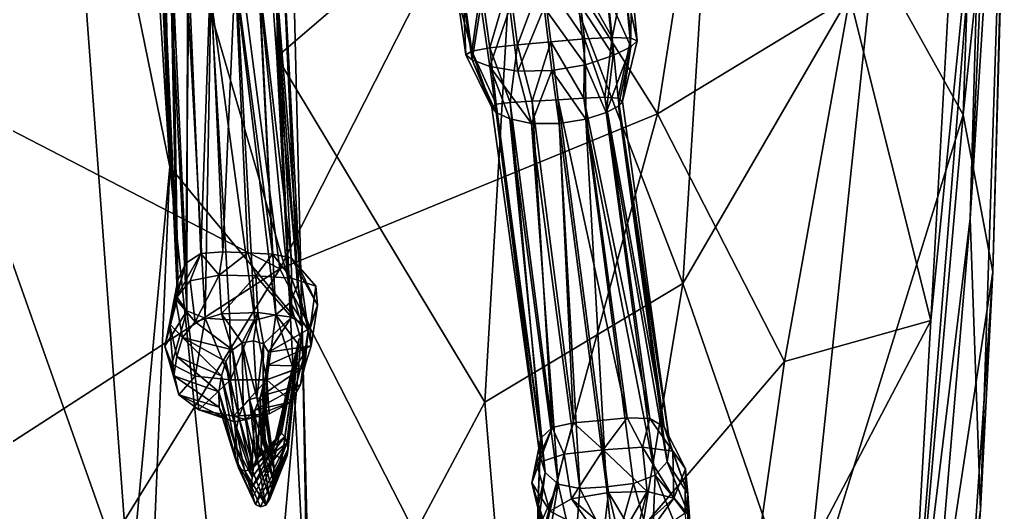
# Model space of a CAD drawing. Extents: x -0.019 to 0.019, y -0.049 to 0.106.
# Drawn here: x 0.01109 to 0.01891, y -0.00953 to -0.00565 of the extents above; entities that cross this region are included whole.
import ezdxf

# ---------------------------------------------------------------- set-up
doc = ezdxf.new("R2010")
doc.units = 0
doc.layers.add('CARDNL_M$LWO', color=1, linetype='CONTINUOUS')

msp = doc.modelspace()

# ---------------------------------------------------------------- linework, layer by layer
at = {"layer": 'CARDNL_M$LWO'}
for points in [[(0.0117172, 0.0021565, 0.0253345), (0.0122739, -0.0068056, 0.0265638), (0.0119144, 0.0018072, 0.0224731)], [(0.0117172, 0.0021565, 0.0253345), (0.0122195, -0.0042852, 0.0286317), (0.0122739, -0.0068056, 0.0265638)], [(0.0122739, -0.0068056, 0.0265638), (0.0113849, -0.0024528, 0.0225578), (0.0119144, 0.0018072, 0.0224731)], [(0.0127687, -0.001147, 0.03172), (0.0150111, -0.0043122, 0.0322298), (0.0131191, -0.0059385, 0.0314235)], [(0.0131191, -0.0059385, 0.0314235), (0.0131688, -0.0019236, 0.0305937), (0.0127687, -0.001147, 0.03172)], [(0.0176392, -0.0054653, 0.057095), (0.0182773, -0.0080188, 0.0548862), (0.018649, -0.0012915, 0.052667)], [(0.0182773, -0.0080188, 0.0548862), (0.0186792, -0.0039971, 0.0513183), (0.018649, -0.0012915, 0.052667)], [(0.0185315, -0.0063946, 0.038135), (0.0178283, -0.0051285, 0.0353285), (0.0187028, -0.0014101, 0.0374532)], [(0.0185315, -0.0063946, 0.038135), (0.0187028, -0.0014101, 0.0374532), (0.0188977, -0.0029098, 0.0400991)], [(0.0133169, -0.0080666, 0.0300373), (0.0122195, -0.0042852, 0.0286317), (0.0131688, -0.0019236, 0.0305937)], [(0.0131688, -0.0019236, 0.0305937), (0.0131191, -0.0059385, 0.0314235), (0.0133169, -0.0080666, 0.0300373)], [(0.0185878, -0.0072142, 0.0472435), (0.0189106, -0.0021103, 0.0435196), (0.0188025, -0.0024038, 0.0484945)], [(0.0189106, -0.0021103, 0.0435196), (0.0185878, -0.0072142, 0.0472435), (0.0186687, -0.0095126, 0.0443639)], [(0.0186687, -0.0095126, 0.0443639), (0.0187651, -0.0076344, 0.0412538), (0.0189106, -0.0021103, 0.0435196)], [(0.0189106, -0.0021103, 0.0435196), (0.0187651, -0.0076344, 0.0412538), (0.0188977, -0.0029098, 0.0400991)], [(0.0186792, -0.0039971, 0.0513183), (0.0185878, -0.0072142, 0.0472435), (0.0188025, -0.0024038, 0.0484945)], [(0.0119594, -0.0101874, 0.0253699), (0.010221, -0.0052709, 0.0222681), (0.0113849, -0.0024528, 0.0225578)], [(0.012595, -0.0034081, 0.0621362), (0.0103813, -0.0024877, 0.0627463), (0.0105394, -0.0062667, 0.0644331)], [(0.0113849, -0.0024528, 0.0225578), (0.0122739, -0.0068056, 0.0265638), (0.0119594, -0.0101874, 0.0253699)], [(0.0163202, -0.0077274, 0.033619), (0.0150111, -0.0043122, 0.0322298), (0.0166445, -0.0025695, 0.033095)], [(0.0178283, -0.0051285, 0.0353285), (0.0163202, -0.0077274, 0.033619), (0.0166445, -0.0025695, 0.033095)], [(0.0187651, -0.0076344, 0.0412538), (0.0185315, -0.0063946, 0.038135), (0.0188977, -0.0029098, 0.0400991)], [(0.013141, -0.0076117, 0.0629499), (0.012595, -0.0034081, 0.0621362), (0.0105394, -0.0062667, 0.0644331)], [(0.013141, -0.0076117, 0.0629499), (0.0148152, -0.0043158, 0.0609521), (0.012595, -0.0034081, 0.0621362)], [(0.0148152, -0.0043158, 0.0609521), (0.0161217, -0.0063879, 0.0601609), (0.0165153, -0.0038626, 0.0586734)], [(0.0165153, -0.0038626, 0.0586734), (0.0161217, -0.0063879, 0.0601609), (0.0176392, -0.0054653, 0.057095)], [(0.0180911, -0.0113126, 0.050966), (0.0186792, -0.0039971, 0.0513183), (0.0182773, -0.0080188, 0.0548862)], [(0.0185878, -0.0072142, 0.0472435), (0.0186792, -0.0039971, 0.0513183), (0.0180911, -0.0113126, 0.050966)], [(0.0122739, -0.0068056, 0.0265638), (0.0122195, -0.0042852, 0.0286317), (0.0133169, -0.0080666, 0.0300373)], [(0.0150111, -0.0043122, 0.0322298), (0.0147601, -0.008663, 0.0325734), (0.0131191, -0.0059385, 0.0314235)], [(0.0148152, -0.0043158, 0.0609521), (0.013141, -0.0076117, 0.0629499), (0.0161217, -0.0063879, 0.0601609)], [(0.0163202, -0.0077274, 0.033619), (0.0147601, -0.008663, 0.0325734), (0.0150111, -0.0043122, 0.0322298)], [(0.017266, -0.0104717, 0.0363317), (0.0163202, -0.0077274, 0.033619), (0.0178283, -0.0051285, 0.0353285)], [(0.017266, -0.0104717, 0.0363317), (0.0178283, -0.0051285, 0.0353285), (0.0185315, -0.0063946, 0.038135)], [(0.010096, -0.0121, 0.023709), (0.010221, -0.0052709, 0.0222681), (0.0119594, -0.0101874, 0.0253699)], [(0.0123377, -0.0077014, -0.0008754), (0.0122307, -0.0053457, 0.0008143), (0.0122969, -0.0053164, 0.0005985)], [(0.0123997, -0.0075652, -0.0010629), (0.0122969, -0.0053164, 0.0005985), (0.0124227, -0.0052953, 0.000432)], [(0.0123997, -0.0075652, -0.0010629), (0.0123377, -0.0077014, -0.0008754), (0.0122969, -0.0053164, 0.0005985)], [(0.0125198, -0.0074912, -0.0011779), (0.0123997, -0.0075652, -0.0010629), (0.0124227, -0.0052953, 0.000432)], [(0.0125198, -0.0074912, -0.0011779), (0.0124227, -0.0052953, 0.000432), (0.0125961, -0.0052841, 0.0003352)], [(0.0126921, -0.0074767, -0.0012132), (0.0125198, -0.0074912, -0.0011779), (0.0125961, -0.0052841, 0.0003352)], [(0.0126921, -0.0074767, -0.0012132), (0.0125961, -0.0052841, 0.0003352), (0.0127891, -0.0052782, 0.0003215)], [(0.0128906, -0.0074861, -0.0011999), (0.0126921, -0.0074767, -0.0012132), (0.0127891, -0.0052782, 0.0003215)], [(0.0129705, -0.0052696, 0.0003965), (0.0130833, -0.0074948, -0.0011633), (0.0127891, -0.0052782, 0.0003215)], [(0.0128906, -0.0074861, -0.0011999), (0.0127891, -0.0052782, 0.0003215), (0.0130833, -0.0074948, -0.0011633)], [(0.0131077, -0.0052643, 0.0005454), (0.0132313, -0.0075241, -0.0010864), (0.0129705, -0.0052696, 0.0003965)], [(0.0130833, -0.0074948, -0.0011633), (0.0129705, -0.0052696, 0.0003965), (0.0132313, -0.0075241, -0.0010864)], [(0.0132815, -0.0077414, -0.0007493), (0.0131722, -0.0052931, 0.0009724), (0.0131061, -0.0053352, 0.001189)], [(0.0131764, -0.0052706, 0.0007454), (0.0132966, -0.007605, -0.0009455), (0.0131077, -0.0052643, 0.0005454)], [(0.0132313, -0.0075241, -0.0010864), (0.0131077, -0.0052643, 0.0005454), (0.0132966, -0.007605, -0.0009455)], [(0.0131722, -0.0052931, 0.0009724), (0.0132815, -0.0077414, -0.0007493), (0.0131764, -0.0052706, 0.0007454)], [(0.0132966, -0.007605, -0.0009455), (0.0131764, -0.0052706, 0.0007454), (0.0132815, -0.0077414, -0.0007493)], [(0.0149495, -0.0053409, 0.0005855), (0.0152176, -0.0053092, 0.0005556), (0.0150154, -0.0058436, 0.0005005)], [(0.0152792, -0.0058191, 0.0004566), (0.0150154, -0.0058436, 0.0005005), (0.0152176, -0.0053092, 0.0005556)], [(0.0154865, -0.0052913, 0.000592), (0.0155451, -0.0057957, 0.0005073), (0.0152176, -0.0053092, 0.0005556)], [(0.0155451, -0.0057957, 0.0005073), (0.0152792, -0.0058191, 0.0004566), (0.0152176, -0.0053092, 0.0005556)], [(0.0157119, -0.0052874, 0.0007047), (0.0157645, -0.0057849, 0.0006357), (0.0154865, -0.0052913, 0.000592)], [(0.0157645, -0.0057849, 0.0006357), (0.0155451, -0.0057957, 0.0005073), (0.0154865, -0.0052913, 0.000592)], [(0.0157119, -0.0052874, 0.0007047), (0.0158613, -0.0053, 0.0008936), (0.0157645, -0.0057849, 0.0006357)], [(0.0159095, -0.0057908, 0.0008251), (0.0157645, -0.0057849, 0.0006357), (0.0158613, -0.0053, 0.0008936)], [(0.0158613, -0.0053, 0.0008936), (0.0159155, -0.0053326, 0.0011329), (0.0159095, -0.0057908, 0.0008251)], [(0.0122307, -0.0053457, 0.0008143), (0.0123377, -0.0077014, -0.0008754), (0.0122251, -0.0053801, 0.0010415)], [(0.0123354, -0.0078398, -0.0006867), (0.0122251, -0.0053801, 0.0010415), (0.0123377, -0.0077014, -0.0008754)], [(0.0122251, -0.0053801, 0.0010415), (0.0123354, -0.0078398, -0.0006867), (0.0122852, -0.0054191, 0.0012523)], [(0.0131114, -0.0079738, -0.0004444), (0.0129814, -0.0053917, 0.0013683), (0.0128045, -0.0054415, 0.0014827)], [(0.0132226, -0.0078779, -0.0005685), (0.0131061, -0.0053352, 0.001189), (0.0129814, -0.0053917, 0.0013683)], [(0.0131114, -0.0079738, -0.0004444), (0.0132226, -0.0078779, -0.0005685), (0.0129814, -0.0053917, 0.0013683)], [(0.0132226, -0.0078779, -0.0005685), (0.0132815, -0.0077414, -0.0007493), (0.0131061, -0.0053352, 0.001189)], [(0.0145907, -0.0054177, 0.0008788), (0.0147309, -0.0053779, 0.000693), (0.0146562, -0.0058937, 0.0008107)], [(0.0147981, -0.0058674, 0.000624), (0.0146562, -0.0058937, 0.0008107), (0.0147309, -0.0053779, 0.000693)], [(0.0147309, -0.0053779, 0.000693), (0.0149495, -0.0053409, 0.0005855), (0.0147981, -0.0058674, 0.000624)], [(0.0150154, -0.0058436, 0.0005005), (0.0147981, -0.0058674, 0.000624), (0.0149495, -0.0053409, 0.0005855)], [(0.0158658, -0.0053757, 0.0013946), (0.0157209, -0.0054367, 0.0016531), (0.0159101, -0.0058586, 0.0013124)], [(0.0159155, -0.0053326, 0.0011329), (0.0158658, -0.0053757, 0.0013946), (0.0159601, -0.0058131, 0.0010584)], [(0.0159101, -0.0058586, 0.0013124), (0.0159601, -0.0058131, 0.0010584), (0.0158658, -0.0053757, 0.0013946)], [(0.0159601, -0.0058131, 0.0010584), (0.0159095, -0.0057908, 0.0008251), (0.0159155, -0.0053326, 0.0011329)], [(0.0124075, -0.0079417, -0.0005373), (0.0122852, -0.0054191, 0.0012523), (0.0123354, -0.0078398, -0.0006867)], [(0.0122852, -0.0054191, 0.0012523), (0.0124075, -0.0079417, -0.0005373), (0.0124124, -0.0054515, 0.0014179)], [(0.0125538, -0.0079993, -0.0004359), (0.0124124, -0.0054515, 0.0014179), (0.0124075, -0.0079417, -0.0005373)], [(0.0124124, -0.0054515, 0.0014179), (0.0125538, -0.0079993, -0.0004359), (0.0125981, -0.0054633, 0.0015014)], [(0.0127468, -0.0080145, -0.0003866), (0.0125981, -0.0054633, 0.0015014), (0.0125538, -0.0079993, -0.0004359)], [(0.0129444, -0.0080175, -0.0003849), (0.0128045, -0.0054415, 0.0014827), (0.0125981, -0.0054633, 0.0015014)], [(0.0127468, -0.0080145, -0.0003866), (0.0129444, -0.0080175, -0.0003849), (0.0125981, -0.0054633, 0.0015014)], [(0.0129444, -0.0080175, -0.0003849), (0.0131114, -0.0079738, -0.0004444), (0.0128045, -0.0054415, 0.0014827)], [(0.0145907, -0.0054177, 0.0008788), (0.0146562, -0.0058937, 0.0008107), (0.0145429, -0.0054602, 0.0011175)], [(0.0145429, -0.0054602, 0.0011175), (0.014608, -0.0059221, 0.0010441), (0.0145896, -0.0054944, 0.0013804)], [(0.0146562, -0.0058937, 0.0008107), (0.014608, -0.0059221, 0.0010441), (0.0145429, -0.0054602, 0.0011175)], [(0.0157209, -0.0054367, 0.0016531), (0.0154962, -0.0055033, 0.0018538), (0.015771, -0.0059285, 0.001567)], [(0.015771, -0.0059285, 0.001567), (0.0159101, -0.0058586, 0.0013124), (0.0157209, -0.0054367, 0.0016531)], [(0.0161217, -0.0063879, 0.0601609), (0.0171222, -0.0083432, 0.0583667), (0.0176392, -0.0054653, 0.057095)], [(0.0171222, -0.0083432, 0.0583667), (0.0182773, -0.0080188, 0.0548862), (0.0176392, -0.0054653, 0.057095)], [(0.0145896, -0.0054944, 0.0013804), (0.0146577, -0.0059615, 0.0012996), (0.0147284, -0.005529, 0.0016422)], [(0.014608, -0.0059221, 0.0010441), (0.0146577, -0.0059615, 0.0012996), (0.0145896, -0.0054944, 0.0013804)], [(0.0146577, -0.0059615, 0.0012996), (0.0147979, -0.0060145, 0.0015566), (0.0147284, -0.005529, 0.0016422)], [(0.0147284, -0.005529, 0.0016422), (0.0147979, -0.0060145, 0.0015566), (0.014956, -0.0055536, 0.001848)], [(0.014956, -0.0055536, 0.001848), (0.0150183, -0.0060511, 0.0017579), (0.0152274, -0.0055479, 0.0019295)], [(0.0150183, -0.0060511, 0.0017579), (0.015287, -0.0060471, 0.0018363), (0.0152274, -0.0055479, 0.0019295)], [(0.0154962, -0.0055033, 0.0018538), (0.0152274, -0.0055479, 0.0019295), (0.015554, -0.0060012, 0.0017638)], [(0.015287, -0.0060471, 0.0018363), (0.015554, -0.0060012, 0.0017638), (0.0152274, -0.0055479, 0.0019295)], [(0.015554, -0.0060012, 0.0017638), (0.015771, -0.0059285, 0.001567), (0.0154962, -0.0055033, 0.0018538)], [(0.0147979, -0.0060145, 0.0015566), (0.0150183, -0.0060511, 0.0017579), (0.014956, -0.0055536, 0.001848)], [(0.0157645, -0.0057849, 0.0006357), (0.0157061, -0.0062556, 0.0005707), (0.0155451, -0.0057957, 0.0005073)], [(0.0158105, -0.0062647, 0.0007574), (0.0157061, -0.0062556, 0.0005707), (0.0157645, -0.0057849, 0.0006357)], [(0.0159095, -0.0057908, 0.0008251), (0.0158105, -0.0062647, 0.0007574), (0.0157645, -0.0057849, 0.0006357)], [(0.0147981, -0.0058674, 0.000624), (0.0150154, -0.0058436, 0.0005005), (0.0149575, -0.0062981, 0.0005664)], [(0.0151311, -0.0062891, 0.000442), (0.0149575, -0.0062981, 0.0005664), (0.0150154, -0.0058436, 0.0005005)], [(0.0150154, -0.0058436, 0.0005005), (0.0152792, -0.0058191, 0.0004566), (0.0151311, -0.0062891, 0.000442)], [(0.0153379, -0.0062785, 0.0003985), (0.0151311, -0.0062891, 0.000442), (0.0152792, -0.0058191, 0.0004566)], [(0.0155451, -0.0057957, 0.0005073), (0.0155398, -0.0062631, 0.000445), (0.0152792, -0.0058191, 0.0004566)], [(0.0155398, -0.0062631, 0.000445), (0.0153379, -0.0062785, 0.0003985), (0.0152792, -0.0058191, 0.0004566)], [(0.0157061, -0.0062556, 0.0005707), (0.0155398, -0.0062631, 0.000445), (0.0155451, -0.0057957, 0.0005073)], [(0.015771, -0.0059285, 0.001567), (0.0157152, -0.0063785, 0.0014073), (0.0159101, -0.0058586, 0.0013124)], [(0.0157152, -0.0063785, 0.0014073), (0.0158123, -0.0063277, 0.0012089), (0.0159101, -0.0058586, 0.0013124)], [(0.015844, -0.0062898, 0.0009828), (0.0158105, -0.0062647, 0.0007574), (0.0159095, -0.0057908, 0.0008251)], [(0.0158123, -0.0063277, 0.0012089), (0.015844, -0.0062898, 0.0009828), (0.0159101, -0.0058586, 0.0013124)], [(0.0159601, -0.0058131, 0.0010584), (0.015844, -0.0062898, 0.0009828), (0.0159095, -0.0057908, 0.0008251)], [(0.0159601, -0.0058131, 0.0010584), (0.0159101, -0.0058586, 0.0013124), (0.015844, -0.0062898, 0.0009828)], [(0.0133941, -0.0112246, 0.0313653), (0.0131191, -0.0059385, 0.0314235), (0.0147601, -0.008663, 0.0325734)], [(0.0131191, -0.0059385, 0.0314235), (0.0133941, -0.0112246, 0.0313653), (0.0133169, -0.0080666, 0.0300373)], [(0.014608, -0.0059221, 0.0010441), (0.0146562, -0.0058937, 0.0008107), (0.0148134, -0.0063367, 0.0009788)], [(0.014608, -0.0059221, 0.0010441), (0.0148134, -0.0063367, 0.0009788), (0.0146577, -0.0059615, 0.0012996)], [(0.0146562, -0.0058937, 0.0008107), (0.0147981, -0.0058674, 0.000624), (0.0148483, -0.0063123, 0.0007531)], [(0.0148483, -0.0063123, 0.0007531), (0.0148134, -0.0063367, 0.0009788), (0.0146562, -0.0058937, 0.0008107)], [(0.0149575, -0.0062981, 0.0005664), (0.0148483, -0.0063123, 0.0007531), (0.0147981, -0.0058674, 0.000624)], [(0.015771, -0.0059285, 0.001567), (0.015554, -0.0060012, 0.0017638), (0.0157152, -0.0063785, 0.0014073)], [(0.0146577, -0.0059615, 0.0012996), (0.0148487, -0.0063766, 0.0012045), (0.0147979, -0.0060145, 0.0015566)], [(0.0148134, -0.0063367, 0.0009788), (0.0148487, -0.0063766, 0.0012045), (0.0146577, -0.0059615, 0.0012996)], [(0.0150183, -0.0060511, 0.0017579), (0.0147979, -0.0060145, 0.0015566), (0.0151277, -0.0064629, 0.001546)], [(0.0149551, -0.0064265, 0.0014029), (0.0151277, -0.0064629, 0.001546), (0.0147979, -0.0060145, 0.0015566)], [(0.0148487, -0.0063766, 0.0012045), (0.0149551, -0.0064265, 0.0014029), (0.0147979, -0.0060145, 0.0015566)], [(0.015554, -0.0060012, 0.0017638), (0.015287, -0.0060471, 0.0018363), (0.0155549, -0.0064297, 0.0015492)], [(0.0155549, -0.0064297, 0.0015492), (0.0157152, -0.0063785, 0.0014073), (0.015554, -0.0060012, 0.0017638)], [(0.0150183, -0.0060511, 0.0017579), (0.0151277, -0.0064629, 0.001546), (0.015287, -0.0060471, 0.0018363)], [(0.0151277, -0.0064629, 0.001546), (0.0153451, -0.0064641, 0.0015998), (0.015287, -0.0060471, 0.0018363)], [(0.0153451, -0.0064641, 0.0015998), (0.0155549, -0.0064297, 0.0015492), (0.015287, -0.0060471, 0.0018363)], [(0.0157061, -0.0062556, 0.0005707), (0.0160606, -0.0087919, -0.0018479), (0.0155398, -0.0062631, 0.000445)], [(0.0158105, -0.0062647, 0.0007574), (0.0161738, -0.0088591, -0.0017178), (0.0157061, -0.0062556, 0.0005707)], [(0.0161738, -0.0088591, -0.0017178), (0.0160606, -0.0087919, -0.0018479), (0.0157061, -0.0062556, 0.0005707)], [(0.013141, -0.0076117, 0.0629499), (0.0105394, -0.0062667, 0.0644331), (0.0092124, -0.010152, 0.0654089)], [(0.0148134, -0.0063367, 0.0009788), (0.0148483, -0.0063123, 0.0007531), (0.0151933, -0.0090842, -0.0015344)], [(0.0148483, -0.0063123, 0.0007531), (0.0149575, -0.0062981, 0.0005664), (0.0152015, -0.0089473, -0.001728)], [(0.0152015, -0.0089473, -0.001728), (0.0151933, -0.0090842, -0.0015344), (0.0148483, -0.0063123, 0.0007531)], [(0.0149575, -0.0062981, 0.0005664), (0.0151311, -0.0062891, 0.000442), (0.0152896, -0.0088634, -0.0018576)], [(0.0152896, -0.0088634, -0.0018576), (0.0152015, -0.0089473, -0.001728), (0.0149575, -0.0062981, 0.0005664)], [(0.0151311, -0.0062891, 0.000442), (0.0153379, -0.0062785, 0.0003985), (0.0154583, -0.0088275, -0.0019136)], [(0.0154583, -0.0088275, -0.0019136), (0.0152896, -0.0088634, -0.0018576), (0.0151311, -0.0062891, 0.000442)], [(0.0155398, -0.0062631, 0.000445), (0.0158822, -0.0087881, -0.0019078), (0.0153379, -0.0062785, 0.0003985)], [(0.0156692, -0.0088091, -0.0019232), (0.0154583, -0.0088275, -0.0019136), (0.0153379, -0.0062785, 0.0003985)], [(0.0158822, -0.0087881, -0.0019078), (0.0156692, -0.0088091, -0.0019232), (0.0153379, -0.0062785, 0.0003985)], [(0.0160606, -0.0087919, -0.0018479), (0.0158822, -0.0087881, -0.0019078), (0.0155398, -0.0062631, 0.000445)], [(0.0158123, -0.0063277, 0.0012089), (0.0157152, -0.0063785, 0.0014073), (0.0161966, -0.0091339, -0.0013416)], [(0.015844, -0.0062898, 0.0009828), (0.016217, -0.0089936, -0.0015259), (0.0158105, -0.0062647, 0.0007574)], [(0.016217, -0.0089936, -0.0015259), (0.0161738, -0.0088591, -0.0017178), (0.0158105, -0.0062647, 0.0007574)], [(0.015844, -0.0062898, 0.0009828), (0.0158123, -0.0063277, 0.0012089), (0.016217, -0.0089936, -0.0015259)], [(0.0161966, -0.0091339, -0.0013416), (0.016217, -0.0089936, -0.0015259), (0.0158123, -0.0063277, 0.0012089)], [(0.013141, -0.0076117, 0.0629499), (0.0148638, -0.0109821, 0.0612148), (0.0161217, -0.0063879, 0.0601609)], [(0.0148134, -0.0063367, 0.0009788), (0.0151933, -0.0090842, -0.0015344), (0.0148487, -0.0063766, 0.0012045)], [(0.0148487, -0.0063766, 0.0012045), (0.0152344, -0.0092196, -0.0013505), (0.0149551, -0.0064265, 0.0014029)], [(0.0151933, -0.0090842, -0.0015344), (0.0152344, -0.0092196, -0.0013505), (0.0148487, -0.0063766, 0.0012045)], [(0.0148638, -0.0109821, 0.0612148), (0.0171222, -0.0083432, 0.0583667), (0.0161217, -0.0063879, 0.0601609)], [(0.0157152, -0.0063785, 0.0014073), (0.0155549, -0.0064297, 0.0015492), (0.0161013, -0.0092409, -0.0012058)], [(0.0161013, -0.0092409, -0.0012058), (0.0161966, -0.0091339, -0.0013416), (0.0157152, -0.0063785, 0.0014073)], [(0.0179492, -0.0130249, 0.0399252), (0.017266, -0.0104717, 0.0363317), (0.0185315, -0.0063946, 0.038135)], [(0.0185315, -0.0063946, 0.038135), (0.0187651, -0.0076344, 0.0412538), (0.0179492, -0.0130249, 0.0399252)], [(0.0149551, -0.0064265, 0.0014029), (0.0153383, -0.009311, -0.0012141), (0.0151277, -0.0064629, 0.001546)], [(0.0152344, -0.0092196, -0.0013505), (0.0153383, -0.009311, -0.0012141), (0.0149551, -0.0064265, 0.0014029)], [(0.0151277, -0.0064629, 0.001546), (0.0155089, -0.0093457, -0.0011321), (0.0153451, -0.0064641, 0.0015998)], [(0.0153383, -0.009311, -0.0012141), (0.0155089, -0.0093457, -0.0011321), (0.0151277, -0.0064629, 0.001546)], [(0.0153451, -0.0064641, 0.0015998), (0.0157194, -0.0093311, -0.001105), (0.0155549, -0.0064297, 0.0015492)], [(0.0155089, -0.0093457, -0.0011321), (0.0157194, -0.0093311, -0.001105), (0.0153451, -0.0064641, 0.0015998)], [(0.0159322, -0.0093064, -0.0011267), (0.0161013, -0.0092409, -0.0012058), (0.0155549, -0.0064297, 0.0015492)], [(0.0157194, -0.0093311, -0.001105), (0.0159322, -0.0093064, -0.0011267), (0.0155549, -0.0064297, 0.0015492)], [(0.0122739, -0.0068056, 0.0265638), (0.012894, -0.0128339, 0.0279884), (0.011897, -0.0157333, 0.0264317)], [(0.0119594, -0.0101874, 0.0253699), (0.0122739, -0.0068056, 0.0265638), (0.011897, -0.0157333, 0.0264317)], [(0.012894, -0.0128339, 0.0279884), (0.0122739, -0.0068056, 0.0265638), (0.0133169, -0.0080666, 0.0300373)], [(0.0179576, -0.0146195, 0.0482162), (0.0185878, -0.0072142, 0.0472435), (0.0180911, -0.0113126, 0.050966)], [(0.0185878, -0.0072142, 0.0472435), (0.0179576, -0.0146195, 0.0482162), (0.0186687, -0.0095126, 0.0443639)], [(0.0124335, -0.0077056, -0.0016137), (0.0123192, -0.0078469, -0.0014366), (0.0125198, -0.0074912, -0.0011779)], [(0.0123192, -0.0078469, -0.0014366), (0.0123997, -0.0075652, -0.0010629), (0.0125198, -0.0074912, -0.0011779)], [(0.0124335, -0.0077056, -0.0016137), (0.0125198, -0.0074912, -0.0011779), (0.0126628, -0.0076623, -0.0016606)], [(0.0126921, -0.0074767, -0.0012132), (0.0126628, -0.0076623, -0.0016606), (0.0125198, -0.0074912, -0.0011779)], [(0.0126628, -0.0076623, -0.0016606), (0.0126921, -0.0074767, -0.0012132), (0.0128906, -0.0074861, -0.0011999)], [(0.0129512, -0.0076664, -0.0016424), (0.0126628, -0.0076623, -0.0016606), (0.0128906, -0.0074861, -0.0011999)], [(0.0129512, -0.0076664, -0.0016424), (0.0128906, -0.0074861, -0.0011999), (0.0130833, -0.0074948, -0.0011633)], [(0.0132333, -0.0076849, -0.0015934), (0.0129512, -0.0076664, -0.0016424), (0.0130833, -0.0074948, -0.0011633)], [(0.0132333, -0.0076849, -0.0015934), (0.0130833, -0.0074948, -0.0011633), (0.0132313, -0.0075241, -0.0010864)], [(0.0123192, -0.0078469, -0.0014366), (0.0122724, -0.0080457, -0.0011749), (0.0123997, -0.0075652, -0.0010629)], [(0.0122724, -0.0080457, -0.0011749), (0.0123377, -0.0077014, -0.0008754), (0.0123997, -0.0075652, -0.0010629)], [(0.0132966, -0.007605, -0.0009455), (0.013438, -0.0078974, -0.0012944), (0.0132313, -0.0075241, -0.0010864)], [(0.0134251, -0.0077471, -0.0014912), (0.0132313, -0.0075241, -0.0010864), (0.013438, -0.0078974, -0.0012944)], [(0.0134251, -0.0077471, -0.0014912), (0.0132333, -0.0076849, -0.0015934), (0.0132313, -0.0075241, -0.0010864)], [(0.013141, -0.0076117, 0.0629499), (0.0092124, -0.010152, 0.0654089), (0.0102442, -0.0123008, 0.0642408)], [(0.0102442, -0.0123008, 0.0642408), (0.0148638, -0.0109821, 0.0612148), (0.013141, -0.0076117, 0.0629499)], [(0.0124751, -0.0080285, -0.0018029), (0.0124335, -0.0077056, -0.0016137), (0.0126628, -0.0076623, -0.0016606)], [(0.012682, -0.0079664, -0.0018811), (0.0124751, -0.0080285, -0.0018029), (0.0126628, -0.0076623, -0.0016606)], [(0.012682, -0.0079664, -0.0018811), (0.0126628, -0.0076623, -0.0016606), (0.0129512, -0.0076664, -0.0016424)], [(0.0132815, -0.0077414, -0.0007493), (0.0133649, -0.008096, -0.0010325), (0.0132966, -0.007605, -0.0009455)], [(0.013438, -0.0078974, -0.0012944), (0.0132966, -0.007605, -0.0009455), (0.0133649, -0.008096, -0.0010325)], [(0.0182231, -0.0155692, 0.0440096), (0.0179492, -0.0130249, 0.0399252), (0.0187651, -0.0076344, 0.0412538)], [(0.0182231, -0.0155692, 0.0440096), (0.0187651, -0.0076344, 0.0412538), (0.0186687, -0.0095126, 0.0443639)], [(0.0123377, -0.0077014, -0.0008754), (0.0122724, -0.0080457, -0.0011749), (0.0123354, -0.0078398, -0.0006867)], [(0.0124335, -0.0077056, -0.0016137), (0.0124751, -0.0080285, -0.0018029), (0.0123192, -0.0078469, -0.0014366)], [(0.0129672, -0.0079567, -0.0018804), (0.012682, -0.0079664, -0.0018811), (0.0129512, -0.0076664, -0.0016424)], [(0.0132333, -0.0076849, -0.0015934), (0.0132331, -0.0079925, -0.0018185), (0.0129512, -0.0076664, -0.0016424)], [(0.0129672, -0.0079567, -0.0018804), (0.0129512, -0.0076664, -0.0016424), (0.0132331, -0.0079925, -0.0018185)], [(0.0133649, -0.008096, -0.0010325), (0.0132815, -0.0077414, -0.0007493), (0.0132226, -0.0078779, -0.0005685)], [(0.0132331, -0.0079925, -0.0018185), (0.0132333, -0.0076849, -0.0015934), (0.0133819, -0.0080794, -0.001704)], [(0.0134251, -0.0077471, -0.0014912), (0.0133819, -0.0080794, -0.001704), (0.0132333, -0.0076849, -0.0015934)], [(0.0147601, -0.008663, 0.0325734), (0.0163202, -0.0077274, 0.033619), (0.0152301, -0.0143073, 0.0345177)], [(0.0163202, -0.0077274, 0.033619), (0.017266, -0.0104717, 0.0363317), (0.0152301, -0.0143073, 0.0345177)], [(0.0133819, -0.0080794, -0.001704), (0.0134251, -0.0077471, -0.0014912), (0.013438, -0.0078974, -0.0012944)], [(0.0122346, -0.008222, -0.0009433), (0.0123354, -0.0078398, -0.0006867), (0.0122724, -0.0080457, -0.0011749)], [(0.0123354, -0.0078398, -0.0006867), (0.0122346, -0.008222, -0.0009433), (0.0124075, -0.0079417, -0.0005373)], [(0.0123192, -0.0078469, -0.0014366), (0.0123727, -0.0081526, -0.0016317), (0.0122724, -0.0080457, -0.0011749)], [(0.0123727, -0.0081526, -0.0016317), (0.0123192, -0.0078469, -0.0014366), (0.0124751, -0.0080285, -0.0018029)], [(0.0133389, -0.0082731, -0.0007975), (0.0132226, -0.0078779, -0.0005685), (0.0131114, -0.0079738, -0.0004444)], [(0.0133389, -0.0082731, -0.0007975), (0.0133649, -0.008096, -0.0010325), (0.0132226, -0.0078779, -0.0005685)], [(0.0133879, -0.0082201, -0.0015255), (0.013438, -0.0078974, -0.0012944), (0.0133649, -0.008096, -0.0010325)], [(0.0133879, -0.0082201, -0.0015255), (0.0133819, -0.0080794, -0.001704), (0.013438, -0.0078974, -0.0012944)], [(0.0122888, -0.0083642, -0.0007615), (0.0124075, -0.0079417, -0.0005373), (0.0122346, -0.008222, -0.0009433)], [(0.0122888, -0.0083642, -0.0007615), (0.0124749, -0.0084592, -0.0006331), (0.0124075, -0.0079417, -0.0005373)], [(0.0124749, -0.0084592, -0.0006331), (0.0125538, -0.0079993, -0.0004359), (0.0124075, -0.0079417, -0.0005373)], [(0.0127677, -0.0082504, -0.00182), (0.0124751, -0.0080285, -0.0018029), (0.012682, -0.0079664, -0.0018811)], [(0.0128439, -0.0081957, -0.0019008), (0.012682, -0.0079664, -0.0018811), (0.0129672, -0.0079567, -0.0018804)], [(0.0128439, -0.0081957, -0.0019008), (0.0127677, -0.0082504, -0.00182), (0.012682, -0.0079664, -0.0018811)], [(0.0129351, -0.0081792, -0.0019204), (0.0128439, -0.0081957, -0.0019008), (0.0129672, -0.0079567, -0.0018804)], [(0.0129351, -0.0081792, -0.0019204), (0.0129672, -0.0079567, -0.0018804), (0.0130133, -0.0082042, -0.0018831)], [(0.0129444, -0.0080175, -0.0003849), (0.0130389, -0.0084874, -0.0005574), (0.0131114, -0.0079738, -0.0004444)], [(0.0132331, -0.0079925, -0.0018185), (0.0130133, -0.0082042, -0.0018831), (0.0129672, -0.0079567, -0.0018804)], [(0.0132486, -0.0084095, -0.0006327), (0.0131114, -0.0079738, -0.0004444), (0.0130389, -0.0084874, -0.0005574)], [(0.0132486, -0.0084095, -0.0006327), (0.0133389, -0.0082731, -0.0007975), (0.0131114, -0.0079738, -0.0004444)], [(0.012306, -0.0084564, -0.0012346), (0.0122346, -0.008222, -0.0009433), (0.0122724, -0.0080457, -0.0011749)], [(0.0123282, -0.0083043, -0.0014279), (0.0122724, -0.0080457, -0.0011749), (0.0123727, -0.0081526, -0.0016317)], [(0.0123282, -0.0083043, -0.0014279), (0.012306, -0.0084564, -0.0012346), (0.0122724, -0.0080457, -0.0011749)], [(0.0124751, -0.0080285, -0.0018029), (0.0127677, -0.0082504, -0.00182), (0.0123727, -0.0081526, -0.0016317)], [(0.0124749, -0.0084592, -0.0006331), (0.0127536, -0.0084874, -0.0005679), (0.0125538, -0.0079993, -0.0004359)], [(0.0127536, -0.0084874, -0.0005679), (0.0127468, -0.0080145, -0.0003866), (0.0125538, -0.0079993, -0.0004359)], [(0.0127468, -0.0080145, -0.0003866), (0.0127536, -0.0084874, -0.0005679), (0.0129444, -0.0080175, -0.0003849)], [(0.0130389, -0.0084874, -0.0005574), (0.0129444, -0.0080175, -0.0003849), (0.0127536, -0.0084874, -0.0005679)], [(0.0130133, -0.0082042, -0.0018831), (0.0132331, -0.0079925, -0.0018185), (0.0130519, -0.0082697, -0.001795)], [(0.0133819, -0.0080794, -0.001704), (0.0130519, -0.0082697, -0.001795), (0.0132331, -0.0079925, -0.0018185)], [(0.0171222, -0.0083432, 0.0583667), (0.0167544, -0.0109216, 0.0574754), (0.0182773, -0.0080188, 0.0548862)], [(0.0182773, -0.0080188, 0.0548862), (0.0167544, -0.0109216, 0.0574754), (0.0180911, -0.0113126, 0.050966)], [(0.012894, -0.0128339, 0.0279884), (0.0133169, -0.0080666, 0.0300373), (0.0134921, -0.0175949, 0.0306849)], [(0.0130519, -0.0082697, -0.001795), (0.0133819, -0.0080794, -0.001704), (0.0133879, -0.0082201, -0.0015255)], [(0.0133389, -0.0082731, -0.0007975), (0.0133047, -0.008527, -0.0011223), (0.0133649, -0.008096, -0.0010325)], [(0.0133391, -0.0083786, -0.0013221), (0.0133649, -0.008096, -0.0010325), (0.0133047, -0.008527, -0.0011223)], [(0.0133941, -0.0112246, 0.0313653), (0.0134921, -0.0175949, 0.0306849), (0.0133169, -0.0080666, 0.0300373)], [(0.0133391, -0.0083786, -0.0013221), (0.0133879, -0.0082201, -0.0015255), (0.0133649, -0.008096, -0.0010325)], [(0.0126819, -0.0084557, -0.0015371), (0.0123282, -0.0083043, -0.0014279), (0.0123727, -0.0081526, -0.0016317)], [(0.012715, -0.0083415, -0.0016874), (0.0123727, -0.0081526, -0.0016317), (0.0127677, -0.0082504, -0.00182)], [(0.012715, -0.0083415, -0.0016874), (0.0126819, -0.0084557, -0.0015371), (0.0123727, -0.0081526, -0.0016317)], [(0.0127677, -0.0082504, -0.00182), (0.0128439, -0.0081957, -0.0019008), (0.0128531, -0.0086945, -0.0022506)], [(0.0128439, -0.0081957, -0.0019008), (0.0129351, -0.0081792, -0.0019204), (0.0129592, -0.0086263, -0.0023086)], [(0.0129016, -0.0086427, -0.0022978), (0.0128439, -0.0081957, -0.0019008), (0.0129592, -0.0086263, -0.0023086)], [(0.0129016, -0.0086427, -0.0022978), (0.0128531, -0.0086945, -0.0022506), (0.0128439, -0.0081957, -0.0019008)], [(0.0129351, -0.0081792, -0.0019204), (0.0130133, -0.0082042, -0.0018831), (0.0129592, -0.0086263, -0.0023086)], [(0.0130085, -0.008648, -0.002288), (0.0129592, -0.0086263, -0.0023086), (0.0130133, -0.0082042, -0.0018831)], [(0.0130133, -0.0082042, -0.0018831), (0.0130519, -0.0082697, -0.001795), (0.0130085, -0.008648, -0.002288)], [(0.0132955, -0.0081601, -0.0046146), (0.0130919, -0.0090297, -0.0038657), (0.0131016, -0.0089902, -0.0038383)], [(0.0132955, -0.0081601, -0.0046146), (0.0131061, -0.0090813, -0.0039051), (0.0130919, -0.0090297, -0.0038657)], [(0.0132955, -0.0081601, -0.0046146), (0.0131016, -0.0089902, -0.0038383), (0.0131253, -0.0089378, -0.0038404)], [(0.0132955, -0.0081601, -0.0046146), (0.0131575, -0.0091113, -0.0039363), (0.0131061, -0.0090813, -0.0039051)], [(0.0132955, -0.0081601, -0.0046146), (0.0131253, -0.0089378, -0.0038404), (0.0131547, -0.0089079, -0.0038316)], [(0.0132955, -0.0081601, -0.0046146), (0.0131547, -0.0089079, -0.0038316), (0.0131816, -0.0089375, -0.003836)], [(0.0132955, -0.0081601, -0.0046146), (0.0132005, -0.0090855, -0.0039084), (0.0131575, -0.0091113, -0.0039363)], [(0.0132955, -0.0081601, -0.0046146), (0.0131816, -0.0089375, -0.003836), (0.0131971, -0.0089871, -0.0038385)], [(0.0132955, -0.0081601, -0.0046146), (0.0131971, -0.0089871, -0.0038385), (0.013208, -0.0090281, -0.0038829)], [(0.0132955, -0.0081601, -0.0046146), (0.013208, -0.0090281, -0.0038829), (0.0132005, -0.0090855, -0.0039084)], [(0.012306, -0.0084564, -0.0012346), (0.0123445, -0.0086043, -0.0010637), (0.0122346, -0.008222, -0.0009433)], [(0.0123445, -0.0086043, -0.0010637), (0.0122888, -0.0083642, -0.0007615), (0.0122346, -0.008222, -0.0009433)], [(0.012715, -0.0083415, -0.0016874), (0.0127677, -0.0082504, -0.00182), (0.0128193, -0.0087792, -0.002175)], [(0.0128531, -0.0086945, -0.0022506), (0.0128193, -0.0087792, -0.002175), (0.0127677, -0.0082504, -0.00182)], [(0.0130329, -0.008707, -0.0022407), (0.0130085, -0.008648, -0.002288), (0.0130519, -0.0082697, -0.001795)], [(0.0130519, -0.0082697, -0.001795), (0.0130478, -0.0083712, -0.0016636), (0.0130329, -0.008707, -0.0022407)], [(0.0130478, -0.0083712, -0.0016636), (0.0133879, -0.0082201, -0.0015255), (0.0133391, -0.0083786, -0.0013221)], [(0.0130478, -0.0083712, -0.0016636), (0.0130519, -0.0082697, -0.001795), (0.0133879, -0.0082201, -0.0015255)], [(0.0132486, -0.0084095, -0.0006327), (0.0132335, -0.0086603, -0.0009553), (0.0133389, -0.0082731, -0.0007975)], [(0.0133047, -0.008527, -0.0011223), (0.0133389, -0.0082731, -0.0007975), (0.0132335, -0.0086603, -0.0009553)], [(0.0122888, -0.0083642, -0.0007615), (0.0123445, -0.0086043, -0.0010637), (0.0124749, -0.0084592, -0.0006331)], [(0.012661, -0.0085828, -0.0013891), (0.012306, -0.0084564, -0.0012346), (0.0123282, -0.0083043, -0.0014279)], [(0.0126819, -0.0084557, -0.0015371), (0.012661, -0.0085828, -0.0013891), (0.0123282, -0.0083043, -0.0014279)], [(0.0126819, -0.0084557, -0.0015371), (0.012715, -0.0083415, -0.0016874), (0.0127984, -0.0088837, -0.0020945)], [(0.0128193, -0.0087792, -0.002175), (0.0127984, -0.0088837, -0.0020945), (0.012715, -0.0083415, -0.0016874)], [(0.0171222, -0.0083432, 0.0583667), (0.0148638, -0.0109821, 0.0612148), (0.0167544, -0.0109216, 0.0574754)], [(0.0133047, -0.008527, -0.0011223), (0.0129883, -0.008617, -0.0013618), (0.0133391, -0.0083786, -0.0013221)], [(0.0130208, -0.0084915, -0.0015137), (0.0133391, -0.0083786, -0.0013221), (0.0129883, -0.008617, -0.0013618)], [(0.0130304, -0.0087993, -0.0021713), (0.0130478, -0.0083712, -0.0016636), (0.0130137, -0.0089085, -0.002094)], [(0.0130478, -0.0083712, -0.0016636), (0.0130208, -0.0084915, -0.0015137), (0.0130137, -0.0089085, -0.002094)], [(0.0130208, -0.0084915, -0.0015137), (0.0130478, -0.0083712, -0.0016636), (0.0133391, -0.0083786, -0.0013221)], [(0.0130304, -0.0087993, -0.0021713), (0.0130329, -0.008707, -0.0022407), (0.0130478, -0.0083712, -0.0016636)], [(0.0132335, -0.0086603, -0.0009553), (0.0132486, -0.0084095, -0.0006327), (0.0130389, -0.0084874, -0.0005574)], [(0.012661, -0.0085828, -0.0013891), (0.0126638, -0.0087017, -0.0012574), (0.012306, -0.0084564, -0.0012346)], [(0.0126638, -0.0087017, -0.0012574), (0.0123445, -0.0086043, -0.0010637), (0.012306, -0.0084564, -0.0012346)], [(0.0125031, -0.0087252, -0.0009308), (0.0124749, -0.0084592, -0.0006331), (0.0123445, -0.0086043, -0.0010637)], [(0.0124749, -0.0084592, -0.0006331), (0.0125031, -0.0087252, -0.0009308), (0.0127536, -0.0084874, -0.0005679)], [(0.0127761, -0.0087731, -0.0008557), (0.0127536, -0.0084874, -0.0005679), (0.0125031, -0.0087252, -0.0009308)], [(0.012661, -0.0085828, -0.0013891), (0.0126819, -0.0084557, -0.0015371), (0.012786, -0.0089983, -0.002022)], [(0.0127984, -0.0088837, -0.0020945), (0.012786, -0.0089983, -0.002022), (0.0126819, -0.0084557, -0.0015371)], [(0.0127536, -0.0084874, -0.0005679), (0.0127761, -0.0087731, -0.0008557), (0.0130389, -0.0084874, -0.0005574)], [(0.0130571, -0.0087552, -0.0008587), (0.0130389, -0.0084874, -0.0005574), (0.0127761, -0.0087731, -0.0008557)], [(0.0130208, -0.0084915, -0.0015137), (0.0129883, -0.008617, -0.0013618), (0.0129937, -0.0090223, -0.0020174)], [(0.0130137, -0.0089085, -0.002094), (0.0130208, -0.0084915, -0.0015137), (0.0129937, -0.0090223, -0.0020174)], [(0.0130571, -0.0087552, -0.0008587), (0.0132335, -0.0086603, -0.0009553), (0.0130389, -0.0084874, -0.0005574)], [(0.012786, -0.0089983, -0.002022), (0.0127888, -0.0091045, -0.0019606), (0.012661, -0.0085828, -0.0013891)], [(0.0126638, -0.0087017, -0.0012574), (0.012661, -0.0085828, -0.0013891), (0.0127888, -0.0091045, -0.0019606)], [(0.0132335, -0.0086603, -0.0009553), (0.0129436, -0.0087262, -0.001228), (0.0133047, -0.008527, -0.0011223)], [(0.0129883, -0.008617, -0.0013618), (0.0133047, -0.008527, -0.0011223), (0.0129436, -0.0087262, -0.001228)], [(0.0126638, -0.0087017, -0.0012574), (0.0127053, -0.0087883, -0.0011587), (0.0123445, -0.0086043, -0.0010637)], [(0.0127053, -0.0087883, -0.0011587), (0.0125031, -0.0087252, -0.0009308), (0.0123445, -0.0086043, -0.0010637)], [(0.0128531, -0.0086945, -0.0022506), (0.0129016, -0.0086427, -0.0022978), (0.0129552, -0.0091142, -0.0029695)], [(0.0130571, -0.0087552, -0.0008587), (0.0128739, -0.0087994, -0.0011378), (0.0132335, -0.0086603, -0.0009553)], [(0.0129436, -0.0087262, -0.001228), (0.0132335, -0.0086603, -0.0009553), (0.0128739, -0.0087994, -0.0011378)], [(0.0129016, -0.0086427, -0.0022978), (0.0129592, -0.0086263, -0.0023086), (0.0130329, -0.009062, -0.0029917)], [(0.0129899, -0.0090745, -0.0029893), (0.0129016, -0.0086427, -0.0022978), (0.0130329, -0.009062, -0.0029917)], [(0.0129899, -0.0090745, -0.0029893), (0.0129552, -0.0091142, -0.0029695), (0.0129016, -0.0086427, -0.0022978)], [(0.0129883, -0.008617, -0.0013618), (0.0129436, -0.0087262, -0.001228), (0.0129659, -0.0091216, -0.0019492)], [(0.0129592, -0.0086263, -0.0023086), (0.0130085, -0.008648, -0.002288), (0.0130329, -0.009062, -0.0029917)], [(0.0129937, -0.0090223, -0.0020174), (0.0129883, -0.008617, -0.0013618), (0.0129659, -0.0091216, -0.0019492)], [(0.0130085, -0.008648, -0.002288), (0.0130329, -0.008707, -0.0022407), (0.0130714, -0.009078, -0.0029825)], [(0.0130714, -0.009078, -0.0029825), (0.0130329, -0.009062, -0.0029917), (0.0130085, -0.008648, -0.002288)], [(0.0152301, -0.0143073, 0.0345177), (0.0133941, -0.0112246, 0.0313653), (0.0147601, -0.008663, 0.0325734)], [(0.0127053, -0.0087883, -0.0011587), (0.0127847, -0.0088183, -0.0011146), (0.0125031, -0.0087252, -0.0009308)], [(0.0127847, -0.0088183, -0.0011146), (0.0127761, -0.0087731, -0.0008557), (0.0125031, -0.0087252, -0.0009308)], [(0.0127888, -0.0091045, -0.0019606), (0.0128157, -0.0091814, -0.001914), (0.0126638, -0.0087017, -0.0012574)], [(0.0127053, -0.0087883, -0.0011587), (0.0126638, -0.0087017, -0.0012574), (0.0128157, -0.0091814, -0.001914)], [(0.0128739, -0.0087994, -0.0011378), (0.0130571, -0.0087552, -0.0008587), (0.0127761, -0.0087731, -0.0008557)], [(0.0128193, -0.0087792, -0.002175), (0.0128531, -0.0086945, -0.0022506), (0.0129332, -0.0091786, -0.0029385)], [(0.0129552, -0.0091142, -0.0029695), (0.0129332, -0.0091786, -0.0029385), (0.0128531, -0.0086945, -0.0022506)], [(0.0129436, -0.0087262, -0.001228), (0.0128739, -0.0087994, -0.0011378), (0.0129221, -0.0091889, -0.0019028)], [(0.0129659, -0.0091216, -0.0019492), (0.0129436, -0.0087262, -0.001228), (0.0129221, -0.0091889, -0.0019028)], [(0.0130329, -0.008707, -0.0022407), (0.0130304, -0.0087993, -0.0021713), (0.0130928, -0.0091218, -0.0029654)], [(0.0130928, -0.0091218, -0.0029654), (0.0130714, -0.009078, -0.0029825), (0.0130329, -0.008707, -0.0022407)], [(0.0127847, -0.0088183, -0.0011146), (0.0127053, -0.0087883, -0.0011587), (0.0128157, -0.0091814, -0.001914)], [(0.0127847, -0.0088183, -0.0011146), (0.0128739, -0.0087994, -0.0011378), (0.0127761, -0.0087731, -0.0008557)], [(0.0128739, -0.0087994, -0.0011378), (0.0127847, -0.0088183, -0.0011146), (0.0129221, -0.0091889, -0.0019028)], [(0.0128658, -0.0092076, -0.00189), (0.0127847, -0.0088183, -0.0011146), (0.0128157, -0.0091814, -0.001914)], [(0.0128658, -0.0092076, -0.00189), (0.0129221, -0.0091889, -0.0019028), (0.0127847, -0.0088183, -0.0011146)], [(0.0127984, -0.0088837, -0.0020945), (0.0128193, -0.0087792, -0.002175), (0.0129222, -0.0092562, -0.0029117)], [(0.0129332, -0.0091786, -0.0029385), (0.0129222, -0.0092562, -0.0029117), (0.0128193, -0.0087792, -0.002175)], [(0.0130304, -0.0087993, -0.0021713), (0.0130137, -0.0089085, -0.002094), (0.0130953, -0.00919, -0.0029432)], [(0.0130953, -0.00919, -0.0029432), (0.0130928, -0.0091218, -0.0029654), (0.0130304, -0.0087993, -0.0021713)], [(0.0154583, -0.0088275, -0.0019136), (0.0153845, -0.0090728, -0.0023945), (0.0152896, -0.0088634, -0.0018576)], [(0.0156921, -0.0090393, -0.0024039), (0.0153845, -0.0090728, -0.0023945), (0.0154583, -0.0088275, -0.0019136)], [(0.0156692, -0.0088091, -0.0019232), (0.0156921, -0.0090393, -0.0024039), (0.0154583, -0.0088275, -0.0019136)], [(0.0156692, -0.0088091, -0.0019232), (0.0158822, -0.0087881, -0.0019078), (0.0156921, -0.0090393, -0.0024039)], [(0.0160021, -0.0090193, -0.0023815), (0.0156921, -0.0090393, -0.0024039), (0.0158822, -0.0087881, -0.0019078)], [(0.0158822, -0.0087881, -0.0019078), (0.0160606, -0.0087919, -0.0018479), (0.0160021, -0.0090193, -0.0023815)], [(0.0162411, -0.0090508, -0.0023041), (0.0160021, -0.0090193, -0.0023815), (0.0160606, -0.0087919, -0.0018479)], [(0.0161738, -0.0088591, -0.0017178), (0.0163418, -0.0091884, -0.0021162), (0.0160606, -0.0087919, -0.0018479)], [(0.0163418, -0.0091884, -0.0021162), (0.0162411, -0.0090508, -0.0023041), (0.0160606, -0.0087919, -0.0018479)], [(0.012786, -0.0089983, -0.002022), (0.0127984, -0.0088837, -0.0020945), (0.0129222, -0.0092562, -0.0029117)], [(0.0130137, -0.0089085, -0.002094), (0.0129937, -0.0090223, -0.0020174), (0.013088, -0.0092703, -0.0029213)], [(0.013088, -0.0092703, -0.0029213), (0.0130953, -0.00919, -0.0029432), (0.0130137, -0.0089085, -0.002094)], [(0.0131547, -0.0089079, -0.0038316), (0.0130329, -0.009062, -0.0029917), (0.0131816, -0.0089375, -0.003836)], [(0.0131547, -0.0089079, -0.0038316), (0.0131253, -0.0089378, -0.0038404), (0.0130329, -0.009062, -0.0029917)], [(0.0152015, -0.0089473, -0.001728), (0.0152896, -0.0088634, -0.0018576), (0.0151295, -0.0092995, -0.0021324)], [(0.0151668, -0.0091458, -0.0023212), (0.0151295, -0.0092995, -0.0021324), (0.0152896, -0.0088634, -0.0018576)], [(0.0153845, -0.0090728, -0.0023945), (0.0151668, -0.0091458, -0.0023212), (0.0152896, -0.0088634, -0.0018576)], [(0.016217, -0.0089936, -0.0015259), (0.0163602, -0.0093879, -0.0018551), (0.0161738, -0.0088591, -0.0017178)], [(0.0163602, -0.0093879, -0.0018551), (0.0163418, -0.0091884, -0.0021162), (0.0161738, -0.0088591, -0.0017178)], [(0.0131016, -0.0089902, -0.0038383), (0.0129332, -0.0091786, -0.0029385), (0.0129552, -0.0091142, -0.0029695)], [(0.0131016, -0.0089902, -0.0038383), (0.0130919, -0.0090297, -0.0038657), (0.0129332, -0.0091786, -0.0029385)], [(0.0129552, -0.0091142, -0.0029695), (0.0129899, -0.0090745, -0.0029893), (0.0131016, -0.0089902, -0.0038383)], [(0.0129899, -0.0090745, -0.0029893), (0.0130329, -0.009062, -0.0029917), (0.0131253, -0.0089378, -0.0038404)], [(0.0131253, -0.0089378, -0.0038404), (0.0131016, -0.0089902, -0.0038383), (0.0129899, -0.0090745, -0.0029893)], [(0.0130329, -0.009062, -0.0029917), (0.0130714, -0.009078, -0.0029825), (0.0131816, -0.0089375, -0.003836)], [(0.0131816, -0.0089375, -0.003836), (0.0130714, -0.009078, -0.0029825), (0.0131971, -0.0089871, -0.0038385)], [(0.0130714, -0.009078, -0.0029825), (0.0130928, -0.0091218, -0.0029654), (0.0131971, -0.0089871, -0.0038385)], [(0.013208, -0.0090281, -0.0038829), (0.0131971, -0.0089871, -0.0038385), (0.013088, -0.0092703, -0.0029213)], [(0.0130953, -0.00919, -0.0029432), (0.013088, -0.0092703, -0.0029213), (0.0131971, -0.0089871, -0.0038385)], [(0.0131971, -0.0089871, -0.0038385), (0.0130928, -0.0091218, -0.0029654), (0.0130953, -0.00919, -0.0029432)], [(0.0151295, -0.0092995, -0.0021324), (0.0151759, -0.0094973, -0.0018681), (0.0152015, -0.0089473, -0.001728)], [(0.0151933, -0.0090842, -0.0015344), (0.0152015, -0.0089473, -0.001728), (0.0151759, -0.0094973, -0.0018681)], [(0.0129186, -0.0093393, -0.0028964), (0.012786, -0.0089983, -0.002022), (0.0129222, -0.0092562, -0.0029117)], [(0.0127888, -0.0091045, -0.0019606), (0.012786, -0.0089983, -0.002022), (0.0129186, -0.0093393, -0.0028964)], [(0.0130919, -0.0090297, -0.0038657), (0.0129186, -0.0093393, -0.0028964), (0.0129222, -0.0092562, -0.0029117)], [(0.0130919, -0.0090297, -0.0038657), (0.0131061, -0.0090813, -0.0039051), (0.0129186, -0.0093393, -0.0028964)], [(0.0129222, -0.0092562, -0.0029117), (0.0129332, -0.0091786, -0.0029385), (0.0130919, -0.0090297, -0.0038657)], [(0.0129937, -0.0090223, -0.0020174), (0.0129659, -0.0091216, -0.0019492), (0.0130622, -0.0094262, -0.0028841)], [(0.0130785, -0.0093534, -0.002902), (0.0129937, -0.0090223, -0.0020174), (0.0130622, -0.0094262, -0.0028841)], [(0.0130785, -0.0093534, -0.002902), (0.013088, -0.0092703, -0.0029213), (0.0129937, -0.0090223, -0.0020174)], [(0.013208, -0.0090281, -0.0038829), (0.0130785, -0.0093534, -0.002902), (0.0132005, -0.0090855, -0.0039084)], [(0.013208, -0.0090281, -0.0038829), (0.013088, -0.0092703, -0.0029213), (0.0130785, -0.0093534, -0.002902)], [(0.0153845, -0.0090728, -0.0023945), (0.0156921, -0.0090393, -0.0024039), (0.0154437, -0.009426, -0.0026525)], [(0.0157351, -0.0093751, -0.0026762), (0.0154437, -0.009426, -0.0026525), (0.0156921, -0.0090393, -0.0024039)], [(0.0160021, -0.0090193, -0.0023815), (0.0160396, -0.0093694, -0.0026375), (0.0156921, -0.0090393, -0.0024039)], [(0.0160396, -0.0093694, -0.0026375), (0.0157351, -0.0093751, -0.0026762), (0.0156921, -0.0090393, -0.0024039)], [(0.0162411, -0.0090508, -0.0023041), (0.0162506, -0.0094208, -0.0025322), (0.0160021, -0.0090193, -0.0023815)], [(0.0162506, -0.0094208, -0.0025322), (0.0160396, -0.0093694, -0.0026375), (0.0160021, -0.0090193, -0.0023815)], [(0.016217, -0.0089936, -0.0015259), (0.0161966, -0.0091339, -0.0013416), (0.0163602, -0.0093879, -0.0018551)], [(0.0162411, -0.0090508, -0.0023041), (0.0163418, -0.0091884, -0.0021162), (0.0162506, -0.0094208, -0.0025322)], [(0.0129264, -0.0094155, -0.0028874), (0.0127888, -0.0091045, -0.0019606), (0.0129186, -0.0093393, -0.0028964)], [(0.0128157, -0.0091814, -0.001914), (0.0127888, -0.0091045, -0.0019606), (0.0129264, -0.0094155, -0.0028874)], [(0.0129264, -0.0094155, -0.0028874), (0.0129186, -0.0093393, -0.0028964), (0.0131061, -0.0090813, -0.0039051)], [(0.0129659, -0.0091216, -0.0019492), (0.0129221, -0.0091889, -0.0019028), (0.0130322, -0.0094758, -0.0028719)], [(0.0131061, -0.0090813, -0.0039051), (0.0129509, -0.0094707, -0.002879), (0.0129264, -0.0094155, -0.0028874)], [(0.0131061, -0.0090813, -0.0039051), (0.0131575, -0.0091113, -0.0039363), (0.0129509, -0.0094707, -0.002879)], [(0.0129902, -0.00949, -0.0028687), (0.0129509, -0.0094707, -0.002879), (0.0131575, -0.0091113, -0.0039363)], [(0.0130622, -0.0094262, -0.0028841), (0.0129659, -0.0091216, -0.0019492), (0.0130322, -0.0094758, -0.0028719)], [(0.0130322, -0.0094758, -0.0028719), (0.0129902, -0.00949, -0.0028687), (0.0131575, -0.0091113, -0.0039363)], [(0.0132005, -0.0090855, -0.0039084), (0.0130322, -0.0094758, -0.0028719), (0.0131575, -0.0091113, -0.0039363)], [(0.0132005, -0.0090855, -0.0039084), (0.0130622, -0.0094262, -0.0028841), (0.0130322, -0.0094758, -0.0028719)], [(0.0130785, -0.0093534, -0.002902), (0.0130622, -0.0094262, -0.0028841), (0.0132005, -0.0090855, -0.0039084)], [(0.0151668, -0.0091458, -0.0023212), (0.0152713, -0.0095229, -0.0025619), (0.0151295, -0.0092995, -0.0021324)], [(0.0151668, -0.0091458, -0.0023212), (0.0153845, -0.0090728, -0.0023945), (0.0152713, -0.0095229, -0.0025619)], [(0.0151933, -0.0090842, -0.0015344), (0.0151759, -0.0094973, -0.0018681), (0.0152344, -0.0092196, -0.0013505)], [(0.0154437, -0.009426, -0.0026525), (0.0152713, -0.0095229, -0.0025619), (0.0153845, -0.0090728, -0.0023945)], [(0.0161966, -0.0091339, -0.0013416), (0.0161013, -0.0092409, -0.0012058), (0.0163726, -0.0095651, -0.0016247)], [(0.0163726, -0.0095651, -0.0016247), (0.0163602, -0.0093879, -0.0018551), (0.0161966, -0.0091339, -0.0013416)], [(0.0128658, -0.0092076, -0.00189), (0.0128157, -0.0091814, -0.001914), (0.0129509, -0.0094707, -0.002879)], [(0.0129509, -0.0094707, -0.002879), (0.0128157, -0.0091814, -0.001914), (0.0129264, -0.0094155, -0.0028874)], [(0.0129221, -0.0091889, -0.0019028), (0.0128658, -0.0092076, -0.00189), (0.0130322, -0.0094758, -0.0028719)], [(0.0129902, -0.00949, -0.0028687), (0.0128658, -0.0092076, -0.00189), (0.0129509, -0.0094707, -0.002879)], [(0.0129902, -0.00949, -0.0028687), (0.0130322, -0.0094758, -0.0028719), (0.0128658, -0.0092076, -0.00189)], [(0.0152344, -0.0092196, -0.0013505), (0.0151754, -0.0096759, -0.0016365), (0.0153383, -0.009311, -0.0012141)], [(0.0151759, -0.0094973, -0.0018681), (0.0151754, -0.0096759, -0.0016365), (0.0152344, -0.0092196, -0.0013505)], [(0.0163386, -0.0095406, -0.0023504), (0.0162506, -0.0094208, -0.0025322), (0.0163418, -0.0091884, -0.0021162)], [(0.0163418, -0.0091884, -0.0021162), (0.0163602, -0.0093879, -0.0018551), (0.0163386, -0.0095406, -0.0023504)], [(0.0151295, -0.0092995, -0.0021324), (0.0152435, -0.0096667, -0.0023897), (0.0151759, -0.0094973, -0.0018681)], [(0.0152713, -0.0095229, -0.0025619), (0.0152435, -0.0096667, -0.0023897), (0.0151295, -0.0092995, -0.0021324)], [(0.0159322, -0.0093064, -0.0011267), (0.0160798, -0.0098205, -0.0013579), (0.0161013, -0.0092409, -0.0012058)], [(0.0160798, -0.0098205, -0.0013579), (0.0162934, -0.0097133, -0.0014561), (0.0161013, -0.0092409, -0.0012058)], [(0.0162934, -0.0097133, -0.0014561), (0.0163726, -0.0095651, -0.0016247), (0.0161013, -0.0092409, -0.0012058)], [(0.0151754, -0.0096759, -0.0016365), (0.0152526, -0.0098104, -0.0014646), (0.0153383, -0.009311, -0.0012141)], [(0.0152526, -0.0098104, -0.0014646), (0.0154683, -0.0098794, -0.0013632), (0.0153383, -0.009311, -0.0012141)], [(0.0155089, -0.0093457, -0.0011321), (0.0153383, -0.009311, -0.0012141), (0.0154683, -0.0098794, -0.0013632)], [(0.0154437, -0.009426, -0.0026525), (0.0157351, -0.0093751, -0.0026762), (0.0157029, -0.0096505, -0.0027057)], [(0.0154683, -0.0098794, -0.0013632), (0.0157739, -0.0098635, -0.0013329), (0.0155089, -0.0093457, -0.0011321)], [(0.0157194, -0.0093311, -0.001105), (0.0155089, -0.0093457, -0.0011321), (0.0157739, -0.0098635, -0.0013329)], [(0.015791, -0.0096208, -0.0027314), (0.0157029, -0.0096505, -0.0027057), (0.0157351, -0.0093751, -0.0026762)], [(0.0157194, -0.0093311, -0.001105), (0.0157739, -0.0098635, -0.0013329), (0.0159322, -0.0093064, -0.0011267)], [(0.0160396, -0.0093694, -0.0026375), (0.0158858, -0.0096324, -0.0026995), (0.0157351, -0.0093751, -0.0026762)], [(0.0158858, -0.0096324, -0.0026995), (0.015791, -0.0096208, -0.0027314), (0.0157351, -0.0093751, -0.0026762)], [(0.0157739, -0.0098635, -0.0013329), (0.0160798, -0.0098205, -0.0013579), (0.0159322, -0.0093064, -0.0011267)], [(0.0159566, -0.0096831, -0.0026093), (0.0158858, -0.0096324, -0.0026995), (0.0160396, -0.0093694, -0.0026375)], [(0.0162506, -0.0094208, -0.0025322), (0.0159566, -0.0096831, -0.0026093), (0.0160396, -0.0093694, -0.0026375)], [(0.0152713, -0.0095229, -0.0025619), (0.0154437, -0.009426, -0.0026525), (0.015651, -0.0097192, -0.002625)], [(0.0157029, -0.0096505, -0.0027057), (0.015651, -0.0097192, -0.002625), (0.0154437, -0.009426, -0.0026525)], [(0.015996, -0.0097719, -0.0024718), (0.0159566, -0.0096831, -0.0026093), (0.0162506, -0.0094208, -0.0025322)], [(0.0163386, -0.0095406, -0.0023504), (0.015996, -0.0097719, -0.0024718), (0.0162506, -0.0094208, -0.0025322)], [(0.0163611, -0.0096919, -0.0021457), (0.0163386, -0.0095406, -0.0023504), (0.0163602, -0.0093879, -0.0018551)], [(0.0163726, -0.0095651, -0.0016247), (0.0163617, -0.0098458, -0.0019552), (0.0163602, -0.0093879, -0.0018551)], [(0.0163617, -0.0098458, -0.0019552), (0.0163611, -0.0096919, -0.0021457), (0.0163602, -0.0093879, -0.0018551)], [(0.0151754, -0.0096759, -0.0016365), (0.0151759, -0.0094973, -0.0018681), (0.0152837, -0.009974, -0.0019871)], [(0.0152713, -0.0098254, -0.0021859), (0.0152837, -0.009974, -0.0019871), (0.0151759, -0.0094973, -0.0018681)], [(0.0152435, -0.0096667, -0.0023897), (0.0152713, -0.0098254, -0.0021859), (0.0151759, -0.0094973, -0.0018681)], [(0.0152713, -0.0095229, -0.0025619), (0.015651, -0.0097192, -0.002625), (0.0152435, -0.0096667, -0.0023897)], [(0.0179576, -0.0146195, 0.0482162), (0.0182231, -0.0155692, 0.0440096), (0.0186687, -0.0095126, 0.0443639)]]:
    msp.add_3dface(points, dxfattribs=at)

doc.saveas('drawing.dxf')
